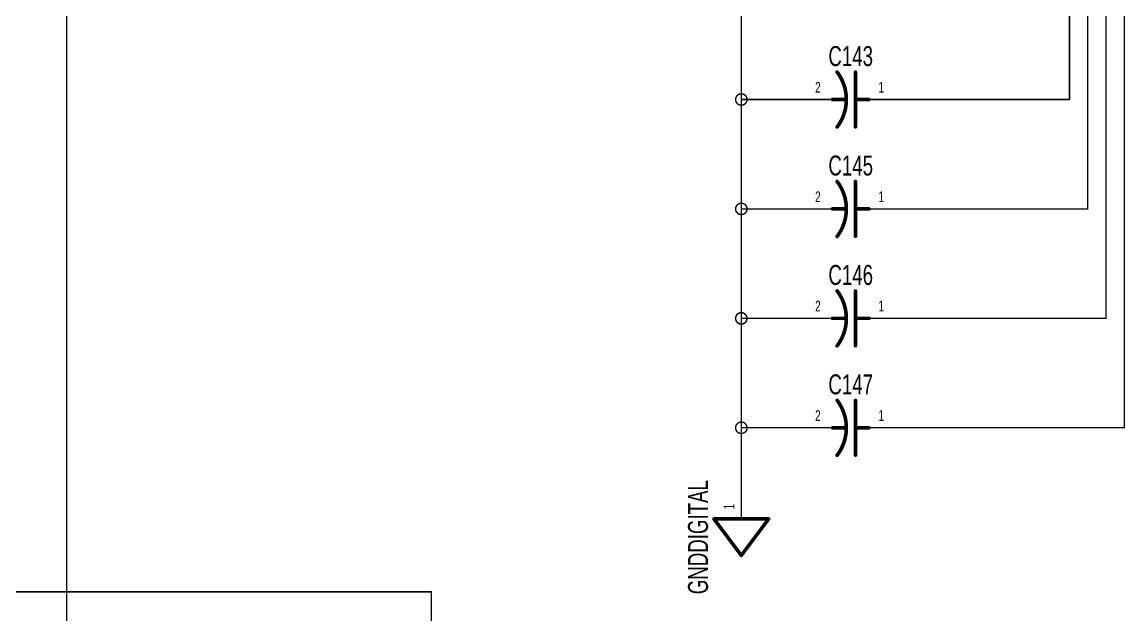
# Model space of a CAD drawing. Extents: x 0 to 23.8, y -0.1 to 21.2.
# Drawn here: x 6.778 to 9.802, y 5.446 to 7.071 of the extents above; entities that cross this region are included whole.
import ezdxf
from ezdxf.enums import TextEntityAlignment as Align

# ---------------------------------------------------------------- set-up
doc = ezdxf.new("R2010")
doc.units = 0
for name, color, linetype in [('Element', 253, 'CONTINUOUS'), ('Net', 50, 'CONTINUOUS'), ('Pin', 50, 'CONTINUOUS')]:
    doc.layers.add(name, color=color, linetype=linetype)

msp = doc.modelspace()

# ---------------------------------------------------------------- linework, layer by layer
at = {"layer": 'Element', "linetype": 'CONTINUOUS'}
for points, const_width in [([(9.0128, 6.7838), (9.0175, 6.7904), (9.0217, 6.7973), (9.0255, 6.8045), (9.0287, 6.8118), (9.0315, 6.8194), (9.0339, 6.8271), (9.0357, 6.835), (9.037, 6.843), (9.0377, 6.851), (9.038, 6.8591), (9.0377, 6.8671), (9.037, 6.8752), (9.0357, 6.8831), (9.0339, 6.891), (9.0315, 6.8987), (9.0287, 6.9063), (9.0254, 6.9137), (9.0217, 6.9208), (9.0175, 6.9277), (9.0128, 6.9343)], 0.01), ([(9.063, 6.9341), (9.063, 6.7841)], 0.0098), ([(9.038, 6.8591), (9, 6.8591)], 0.0098), ([(9.1, 6.8591), (9.063, 6.8591)], 0.0098), ([(9.0128, 6.4838), (9.0175, 6.4904), (9.0217, 6.4973), (9.0255, 6.5045), (9.0287, 6.5118), (9.0315, 6.5194), (9.0339, 6.5271), (9.0357, 6.535), (9.037, 6.543), (9.0377, 6.551), (9.038, 6.5591), (9.0377, 6.5671), (9.037, 6.5752), (9.0357, 6.5831), (9.0339, 6.591), (9.0315, 6.5987), (9.0287, 6.6063), (9.0254, 6.6137), (9.0217, 6.6208), (9.0175, 6.6277), (9.0128, 6.6343)], 0.01), ([(9.063, 6.6341), (9.063, 6.4841)], 0.0098), ([(9.038, 6.5591), (9, 6.5591)], 0.0098), ([(9.1, 6.5591), (9.063, 6.5591)], 0.0098), ([(9.0128, 6.1838), (9.0175, 6.1904), (9.0217, 6.1973), (9.0255, 6.2045), (9.0287, 6.2118), (9.0315, 6.2194), (9.0339, 6.2271), (9.0357, 6.235), (9.037, 6.243), (9.0377, 6.251), (9.038, 6.2591), (9.0377, 6.2671), (9.037, 6.2752), (9.0357, 6.2831), (9.0339, 6.291), (9.0315, 6.2987), (9.0287, 6.3063), (9.0254, 6.3137), (9.0217, 6.3208), (9.0175, 6.3277), (9.0128, 6.3343)], 0.01), ([(9.063, 6.3341), (9.063, 6.1841)], 0.0098), ([(9.038, 6.2591), (9, 6.2591)], 0.0098), ([(9.1, 6.2591), (9.063, 6.2591)], 0.0098), ([(9.0128, 5.8838), (9.0175, 5.8904), (9.0217, 5.8973), (9.0255, 5.9045), (9.0287, 5.9118), (9.0315, 5.9194), (9.0339, 5.9271), (9.0357, 5.935), (9.037, 5.943), (9.0377, 5.951), (9.038, 5.9591), (9.0377, 5.9671), (9.037, 5.9752), (9.0357, 5.9831), (9.0339, 5.991), (9.0315, 5.9987), (9.0287, 6.0063), (9.0254, 6.0137), (9.0217, 6.0208), (9.0175, 6.0277), (9.0128, 6.0343)], 0.01), ([(9.063, 6.0341), (9.063, 5.8841)], 0.0098), ([(9.038, 5.9591), (9, 5.9591)], 0.0098), ([(9.1, 5.9591), (9.063, 5.9591)], 0.0098), ([(8.675, 5.7091), (8.825, 5.7091)], 0.0098), ([(8.675, 5.7091), (8.75, 5.6091)], 0.0098), ([(8.75, 5.6091), (8.825, 5.7091)], 0.0098)]:
    msp.add_lwpolyline(points, dxfattribs=dict(at, const_width=const_width))
for points, const_width in [([(9.0103, 6.9343, 1), (9.0153, 6.9343, 1), (9.0103, 6.9343, 1)], 0.005), ([(9.0605, 6.9341, 1), (9.0655, 6.9341, 1), (9.0605, 6.9341, 1)], 0.0049), ([(8.9975, 6.8591, 1), (9.0025, 6.8591, 1), (8.9975, 6.8591, 1)], 0.0049), ([(9.0355, 6.8591, 1), (9.0405, 6.8591, 1), (9.0355, 6.8591, 1)], 0.0049), ([(9.0605, 6.8591, 1), (9.0655, 6.8591, 1), (9.0605, 6.8591, 1)], 0.0049), ([(9.0975, 6.8591, 1), (9.1025, 6.8591, 1), (9.0975, 6.8591, 1)], 0.0049), ([(9.0103, 6.7838, 1), (9.0153, 6.7838, 1), (9.0103, 6.7838, 1)], 0.005), ([(9.0605, 6.7841, 1), (9.0655, 6.7841, 1), (9.0605, 6.7841, 1)], 0.0049), ([(9.0103, 6.6343, 1), (9.0153, 6.6343, 1), (9.0103, 6.6343, 1)], 0.005), ([(9.0605, 6.6341, 1), (9.0655, 6.6341, 1), (9.0605, 6.6341, 1)], 0.0049), ([(8.9975, 6.5591, 1), (9.0025, 6.5591, 1), (8.9975, 6.5591, 1)], 0.0049), ([(9.0355, 6.5591, 1), (9.0405, 6.5591, 1), (9.0355, 6.5591, 1)], 0.0049), ([(9.0605, 6.5591, 1), (9.0655, 6.5591, 1), (9.0605, 6.5591, 1)], 0.0049), ([(9.0975, 6.5591, 1), (9.1025, 6.5591, 1), (9.0975, 6.5591, 1)], 0.0049), ([(9.0103, 6.4838, 1), (9.0153, 6.4838, 1), (9.0103, 6.4838, 1)], 0.005), ([(9.0605, 6.4841, 1), (9.0655, 6.4841, 1), (9.0605, 6.4841, 1)], 0.0049), ([(9.0103, 6.3343, 1), (9.0153, 6.3343, 1), (9.0103, 6.3343, 1)], 0.005), ([(9.0605, 6.3341, 1), (9.0655, 6.3341, 1), (9.0605, 6.3341, 1)], 0.0049), ([(8.9975, 6.2591, 1), (9.0025, 6.2591, 1), (8.9975, 6.2591, 1)], 0.0049), ([(9.0355, 6.2591, 1), (9.0405, 6.2591, 1), (9.0355, 6.2591, 1)], 0.0049), ([(9.0605, 6.2591, 1), (9.0655, 6.2591, 1), (9.0605, 6.2591, 1)], 0.0049), ([(9.0975, 6.2591, 1), (9.1025, 6.2591, 1), (9.0975, 6.2591, 1)], 0.0049), ([(9.0103, 6.1838, 1), (9.0153, 6.1838, 1), (9.0103, 6.1838, 1)], 0.005), ([(9.0605, 6.1841, 1), (9.0655, 6.1841, 1), (9.0605, 6.1841, 1)], 0.0049), ([(9.0103, 6.0343, 1), (9.0153, 6.0343, 1), (9.0103, 6.0343, 1)], 0.005), ([(9.0605, 6.0341, 1), (9.0655, 6.0341, 1), (9.0605, 6.0341, 1)], 0.0049), ([(8.9975, 5.9591, 1), (9.0025, 5.9591, 1), (8.9975, 5.9591, 1)], 0.0049), ([(9.0355, 5.9591, 1), (9.0405, 5.9591, 1), (9.0355, 5.9591, 1)], 0.0049), ([(9.0605, 5.9591, 1), (9.0655, 5.9591, 1), (9.0605, 5.9591, 1)], 0.0049), ([(9.0975, 5.9591, 1), (9.1025, 5.9591, 1), (9.0975, 5.9591, 1)], 0.0049), ([(9.0103, 5.8838, 1), (9.0153, 5.8838, 1), (9.0103, 5.8838, 1)], 0.005), ([(9.0605, 5.8841, 1), (9.0655, 5.8841, 1), (9.0605, 5.8841, 1)], 0.0049), ([(8.6725, 5.7091, 1), (8.6775, 5.7091, 1), (8.6725, 5.7091, 1)], 0.0049), ([(8.6725, 5.7091, 1), (8.6775, 5.7091, 1), (8.6725, 5.7091, 1)], 0.0049), ([(8.8225, 5.7091, 1), (8.8275, 5.7091, 1), (8.8225, 5.7091, 1)], 0.0049), ([(8.8225, 5.7091, 1), (8.8275, 5.7091, 1), (8.8225, 5.7091, 1)], 0.0049), ([(8.7475, 5.6091, 1), (8.7525, 5.6091, 1), (8.7475, 5.6091, 1)], 0.0049), ([(8.7475, 5.6091, 1), (8.7525, 5.6091, 1), (8.7475, 5.6091, 1)], 0.0049)]:
    msp.add_lwpolyline(points, format="xyb", dxfattribs=dict(at, const_width=const_width))
at = {"layer": 'Net', "linetype": 'CONTINUOUS', "const_width": 0.0039}
for points in [[(9.8, 10.1091), (9.8, 5.9591)], [(9.75, 6.2591), (9.75, 9.8591)], [(9.7, 9.6091), (9.7, 6.5591)], [(9.65, 6.8591), (9.65, 9.3591)], [(6.9, 4.5091), (6.9, 8.3591)], [(8.75, 8.0591), (8.75, 5.9591)], [(8.7343, 6.8591), (8.735, 6.8542), (8.7373, 6.8498), (8.7407, 6.8463), (8.7451, 6.8441), (8.75, 6.8433), (8.7549, 6.8441), (8.7593, 6.8463), (8.7627, 6.8498), (8.765, 6.8542), (8.7657, 6.8591), (8.765, 6.8639), (8.7627, 6.8683), (8.7593, 6.8718), (8.7549, 6.874), (8.75, 6.8748), (8.7451, 6.874), (8.7407, 6.8718), (8.7373, 6.8683), (8.735, 6.8639), (8.7343, 6.8591)], [(8.85, 6.8591), (8.75, 6.8591)], [(9.25, 6.8591), (9.65, 6.8591)], [(8.7343, 6.5591), (8.735, 6.5542), (8.7373, 6.5498), (8.7407, 6.5463), (8.7451, 6.5441), (8.75, 6.5433), (8.7549, 6.5441), (8.7593, 6.5463), (8.7627, 6.5498), (8.765, 6.5542), (8.7657, 6.5591), (8.765, 6.5639), (8.7627, 6.5683), (8.7593, 6.5718), (8.7549, 6.574), (8.75, 6.5748), (8.7451, 6.574), (8.7407, 6.5718), (8.7373, 6.5683), (8.735, 6.5639), (8.7343, 6.5591)], [(8.85, 6.5591), (8.75, 6.5591)], [(9.7, 6.5591), (9.25, 6.5591)], [(8.7343, 6.2591), (8.735, 6.2542), (8.7373, 6.2498), (8.7407, 6.2463), (8.7451, 6.2441), (8.75, 6.2433), (8.7549, 6.2441), (8.7593, 6.2463), (8.7627, 6.2498), (8.765, 6.2542), (8.7657, 6.2591), (8.765, 6.2639), (8.7627, 6.2683), (8.7593, 6.2718), (8.7549, 6.274), (8.75, 6.2748), (8.7451, 6.274), (8.7407, 6.2718), (8.7373, 6.2683), (8.735, 6.2639), (8.7343, 6.2591)], [(8.85, 6.2591), (8.75, 6.2591)], [(9.25, 6.2591), (9.75, 6.2591)], [(8.7343, 5.9591), (8.735, 5.9542), (8.7373, 5.9498), (8.7407, 5.9463), (8.7451, 5.9441), (8.75, 5.9433), (8.7549, 5.9441), (8.7593, 5.9463), (8.7627, 5.9498), (8.765, 5.9542), (8.7657, 5.9591), (8.765, 5.9639), (8.7627, 5.9683), (8.7593, 5.9718), (8.7549, 5.974), (8.75, 5.9748), (8.7451, 5.974), (8.7407, 5.9718), (8.7373, 5.9683), (8.735, 5.9639), (8.7343, 5.9591)], [(8.75, 5.9591), (8.85, 5.9591)], [(8.75, 5.8591), (8.75, 5.9591)], [(8.75, 5.9591), (8.75, 5.9591)], [(9.8, 5.9591), (9.25, 5.9591)], [(4.35, 5.5091), (7.9, 5.5091)], [(7.9, 5.5091), (7.9, 3.0091)]]:
    msp.add_lwpolyline(points, dxfattribs=at)
at = {"layer": 'Net', "linetype": 'CONTINUOUS', "const_width": 0.002}
for points in [[(8.7333, 6.8591, 1), (8.7352, 6.8591, 1), (8.7333, 6.8591, 1)], [(8.749, 6.8591, 1), (8.751, 6.8591, 1), (8.749, 6.8591, 1)], [(8.849, 6.8591, 1), (8.851, 6.8591, 1), (8.849, 6.8591, 1)], [(9.249, 6.8591, 1), (9.251, 6.8591, 1), (9.249, 6.8591, 1)], [(9.649, 6.8591, 1), (9.651, 6.8591, 1), (9.649, 6.8591, 1)], [(9.649, 6.8591, 1), (9.651, 6.8591, 1), (9.649, 6.8591, 1)], [(8.7333, 6.5591, 1), (8.7352, 6.5591, 1), (8.7333, 6.5591, 1)], [(8.749, 6.5591, 1), (8.751, 6.5591, 1), (8.749, 6.5591, 1)], [(8.849, 6.5591, 1), (8.851, 6.5591, 1), (8.849, 6.5591, 1)], [(9.249, 6.5591, 1), (9.251, 6.5591, 1), (9.249, 6.5591, 1)], [(9.699, 6.5591, 1), (9.701, 6.5591, 1), (9.699, 6.5591, 1)], [(9.699, 6.5591, 1), (9.701, 6.5591, 1), (9.699, 6.5591, 1)], [(8.7333, 6.2591, 1), (8.7352, 6.2591, 1), (8.7333, 6.2591, 1)], [(8.749, 6.2591, 1), (8.751, 6.2591, 1), (8.749, 6.2591, 1)], [(8.849, 6.2591, 1), (8.851, 6.2591, 1), (8.849, 6.2591, 1)], [(9.249, 6.2591, 1), (9.251, 6.2591, 1), (9.249, 6.2591, 1)], [(9.749, 6.2591, 1), (9.751, 6.2591, 1), (9.749, 6.2591, 1)], [(9.749, 6.2591, 1), (9.751, 6.2591, 1), (9.749, 6.2591, 1)], [(8.7333, 5.9591, 1), (8.7352, 5.9591, 1), (8.7333, 5.9591, 1)], [(8.749, 5.9591, 1), (8.751, 5.9591, 1), (8.749, 5.9591, 1)], [(8.749, 5.9591, 1), (8.751, 5.9591, 1), (8.749, 5.9591, 1)], [(8.749, 5.9591, 1), (8.751, 5.9591, 1), (8.749, 5.9591, 1)], [(8.749, 5.9591, 1), (8.751, 5.9591, 1), (8.749, 5.9591, 1)], [(8.849, 5.9591, 1), (8.851, 5.9591, 1), (8.849, 5.9591, 1)], [(9.249, 5.9591, 1), (9.251, 5.9591, 1), (9.249, 5.9591, 1)], [(9.799, 5.9591, 1), (9.801, 5.9591, 1), (9.799, 5.9591, 1)], [(9.799, 5.9591, 1), (9.801, 5.9591, 1), (9.799, 5.9591, 1)], [(8.749, 5.8591, 1), (8.751, 5.8591, 1), (8.749, 5.8591, 1)], [(7.899, 5.5091, 1), (7.901, 5.5091, 1), (7.899, 5.5091, 1)], [(7.899, 5.5091, 1), (7.901, 5.5091, 1), (7.899, 5.5091, 1)]]:
    msp.add_lwpolyline(points, format="xyb", dxfattribs=at)
at = {"layer": 'Pin', "linetype": 'CONTINUOUS', "const_width": 0.002}
for points in [[(8.849, 6.8591, 1), (8.851, 6.8591, 1), (8.849, 6.8591, 1)], [(8.999, 6.8591, 1), (9.001, 6.8591, 1), (8.999, 6.8591, 1)], [(9.099, 6.8591, 1), (9.101, 6.8591, 1), (9.099, 6.8591, 1)], [(9.249, 6.8591, 1), (9.251, 6.8591, 1), (9.249, 6.8591, 1)], [(8.849, 6.5591, 1), (8.851, 6.5591, 1), (8.849, 6.5591, 1)], [(8.999, 6.5591, 1), (9.001, 6.5591, 1), (8.999, 6.5591, 1)], [(9.099, 6.5591, 1), (9.101, 6.5591, 1), (9.099, 6.5591, 1)], [(9.249, 6.5591, 1), (9.251, 6.5591, 1), (9.249, 6.5591, 1)], [(8.849, 6.2591, 1), (8.851, 6.2591, 1), (8.849, 6.2591, 1)], [(8.999, 6.2591, 1), (9.001, 6.2591, 1), (8.999, 6.2591, 1)], [(9.099, 6.2591, 1), (9.101, 6.2591, 1), (9.099, 6.2591, 1)], [(9.249, 6.2591, 1), (9.251, 6.2591, 1), (9.249, 6.2591, 1)], [(8.849, 5.9591, 1), (8.851, 5.9591, 1), (8.849, 5.9591, 1)], [(8.999, 5.9591, 1), (9.001, 5.9591, 1), (8.999, 5.9591, 1)], [(9.099, 5.9591, 1), (9.101, 5.9591, 1), (9.099, 5.9591, 1)], [(9.249, 5.9591, 1), (9.251, 5.9591, 1), (9.249, 5.9591, 1)], [(8.749, 5.8591, 1), (8.751, 5.8591, 1), (8.749, 5.8591, 1)], [(8.749, 5.7091, 1), (8.751, 5.7091, 1), (8.749, 5.7091, 1)]]:
    msp.add_lwpolyline(points, format="xyb", dxfattribs=at)
at = {"layer": 'Pin', "linetype": 'CONTINUOUS', "const_width": 0.0039}
for points in [[(9, 6.8591), (8.85, 6.8591)], [(9.1, 6.8591), (9.25, 6.8591)], [(9, 6.5591), (8.85, 6.5591)], [(9.1, 6.5591), (9.25, 6.5591)], [(9, 6.2591), (8.85, 6.2591)], [(9.1, 6.2591), (9.25, 6.2591)], [(9, 5.9591), (8.85, 5.9591)], [(9.1, 5.9591), (9.25, 5.9591)], [(8.75, 5.7091), (8.75, 5.8591)]]:
    msp.add_lwpolyline(points, dxfattribs=at)

# ---------------------------------------------------------------- texts
at = {"layer": 'Element', "width": 0.7}
for s, p in [('C143', (9.05, 6.9343)), ('C145', (9.05, 6.6343)), ('C146', (9.05, 6.3343)), ('C147', (9.05, 6.0343))]:
    msp.add_text(s, height=0.0547, dxfattribs=at).set_placement(p, align=Align.BOTTOM_CENTER)
msp.add_text('GNDDIGITAL', height=0.0547, rotation=90, dxfattribs=at).set_placement((8.675, 5.6591), align=Align.BOTTOM_CENTER)
at = {"layer": 'Pin', "width": 0.7}
for s, p in [('2', (8.9524, 6.9072)), ('1', (9.1262, 6.9072)), ('2', (8.9524, 6.6072)), ('1', (9.1262, 6.6072)), ('2', (8.9524, 6.3072)), ('1', (9.1262, 6.3072)), ('2', (8.9524, 6.0072)), ('1', (9.1262, 6.0072))]:
    msp.add_text(s, height=0.0292, dxfattribs=at).set_placement(p, align=Align.TOP_LEFT)
msp.add_text('1', height=0.0292, rotation=90, dxfattribs=at).set_placement((8.7019, 5.7353), align=Align.TOP_LEFT)

doc.saveas('drawing.dxf')
